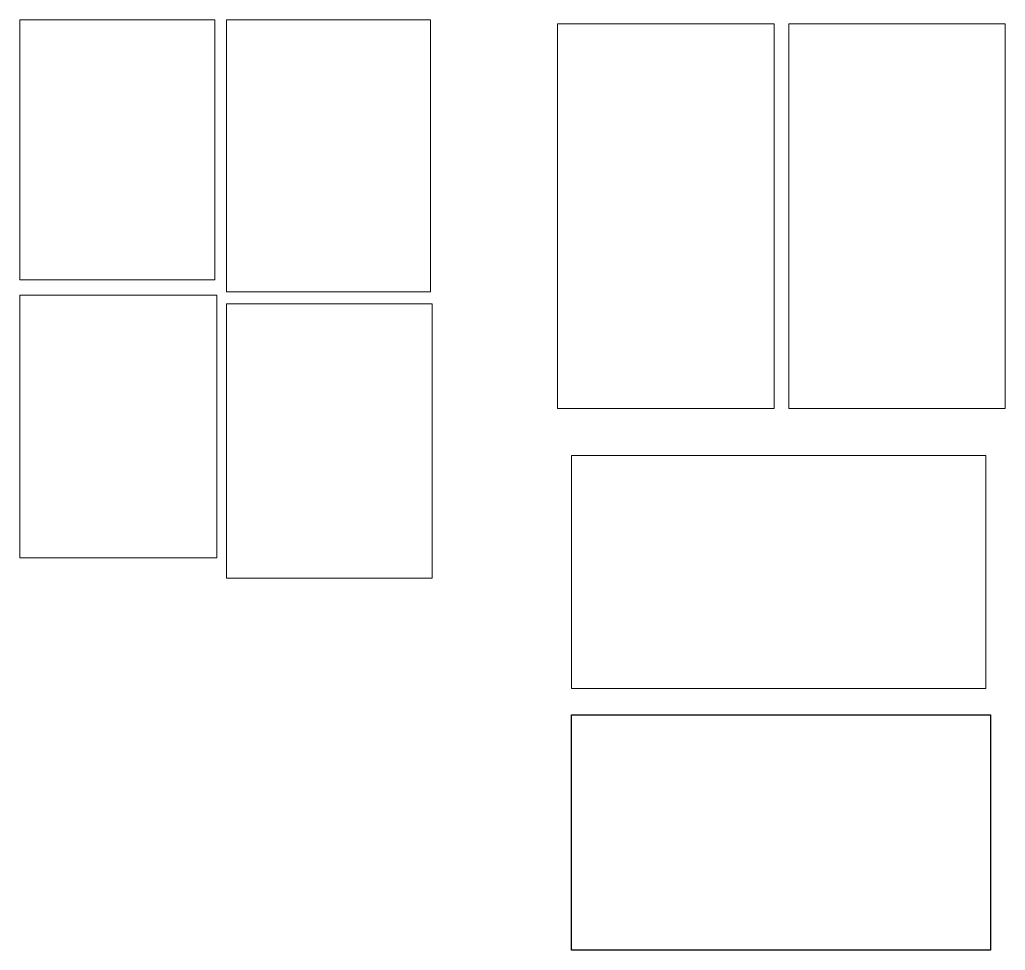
# Model space of a CAD drawing. Header units: inches. Extents: x -1979 to 7680, y -968 to 3127.
# Drawn here: x -1979 to 12, y -721 to 1160 of the extents above; entities that cross this region are included whole.
import ezdxf

# ---------------------------------------------------------------- set-up
doc = ezdxf.new("R2010")
doc.units = ezdxf.units.IN
doc.header["$MEASUREMENT"] = 0
picture_1 = doc.add_image_def('image1.jpeg', size_in_pixel=(4032, 3024))
picture_2 = doc.add_image_def('image4.jpeg', size_in_pixel=(4032, 3024))
picture_3 = doc.add_image_def('image5.jpg', size_in_pixel=(3840, 2160))
picture_4 = doc.add_image_def('image6.jpg', size_in_pixel=(3840, 2160))
picture_5 = doc.add_image_def('image7.jpeg', size_in_pixel=(4032, 3024))
picture_6 = doc.add_image_def('image8.jpg', size_in_pixel=(3840, 2160))
picture_7 = doc.add_image_def('image9.jpg', size_in_pixel=(3840, 2160))

msp = doc.modelspace()

# ---------------------------------------------------------------- pictures from other files: only their frames are drawn
at = {"lineweight": 20}
image = msp.add_image(picture_2, insert=(-1979.25, 1159.82), size_in_units=(525.99, 394.49), rotation=-90, dxfattribs=at)
image.dxf.flags = 7
image = msp.add_image(picture_1, insert=(-1561.57, 1159.82), size_in_units=(550.26, 412.7), rotation=-90, dxfattribs=at)
image.dxf.flags = 7
image = msp.add_image(picture_4, insert=(-892.4, 1151.63), size_in_units=(777.95, 437.6), rotation=-90, dxfattribs=at)
image.dxf.flags = 7
image = msp.add_image(picture_3, insert=(-425.19, 1151.63), size_in_units=(777.99, 437.62), rotation=-90, dxfattribs=at)
image.dxf.flags = 7
image = msp.add_image(picture_5, insert=(-1979.25, 603.25), size_in_units=(531.33, 398.5), rotation=-90, dxfattribs=at)
image.dxf.flags = 7
image = msp.add_image(picture_2, insert=(-1561.57, 585.51), size_in_units=(554.62, 415.96), rotation=-90, dxfattribs=at)
image.dxf.flags = 7
image = msp.add_image(picture_6, insert=(-864.25, -192.23), size_in_units=(837.4, 471.04), dxfattribs=at)
image.dxf.flags = 7
image = msp.add_image(picture_7, insert=(-864.25, -721.43), size_in_units=(846.79, 476.32))
image.dxf.flags = 7

doc.saveas('drawing.dxf')
